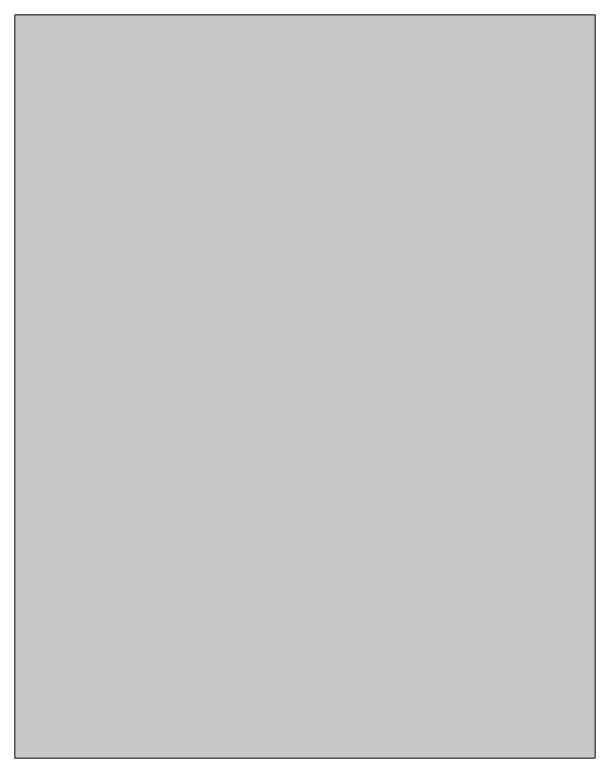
# Model space of a CAD drawing. Header units: inches. Extents: x 0.74 to 7.77, y -10.01 to -1.01.
import ezdxf

# ---------------------------------------------------------------- set-up
doc = ezdxf.new("R2010")
doc.units = ezdxf.units.IN
doc.header["$MEASUREMENT"] = 0
doc.layers.add('Layer 1', color=7, linetype='Continuous')

msp = doc.modelspace()

# ---------------------------------------------------------------- hatches: boundary and pattern name
at = {"layer": 'Layer 1', "true_color": 0x27a9e1}
h = msp.add_hatch(color=142, dxfattribs=at)
h.dxf.hatch_style = 2
h.paths.add_polyline_path([(0.7423, -1.0069), (0.7423, -10.0069), (7.7715, -10.0069), (7.7715, -1.0069)])

# ---------------------------------------------------------------- linework, layer by layer
at = {"layer": 'Layer 1', "lineweight": 0}
msp.add_lwpolyline([(0.7423, -1.0069), (0.7423, -10.0069), (7.7715, -10.0069), (7.7715, -1.0069), (0.7423, -1.0069)], dxfattribs=at)

doc.saveas('drawing.dxf')
